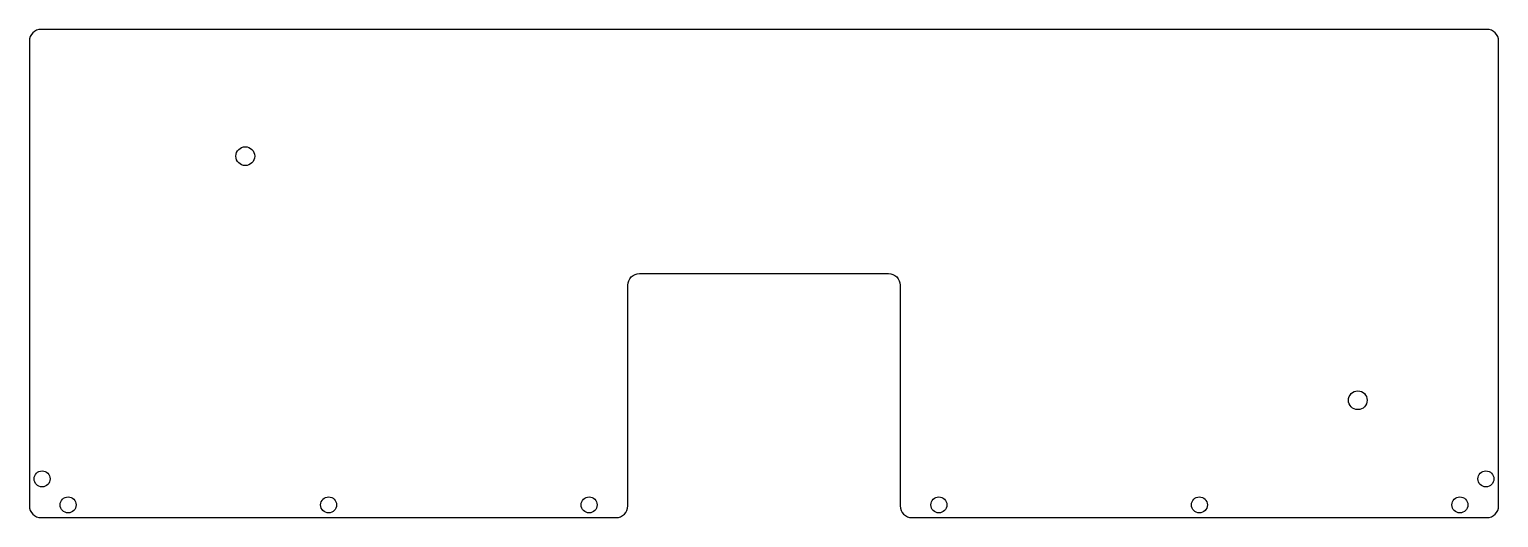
# Model space of a CAD drawing. Header units: millimetres. Extents: x -313 to 0, y -104 to 0.
import ezdxf

# ---------------------------------------------------------------- set-up
doc = ezdxf.new("R2010")
doc.units = ezdxf.units.MM
doc.layers.get('0').update_dxf_attribs({"linetype": 'CONTINUOUS'})

msp = doc.modelspace()

# ---------------------------------------------------------------- linework, layer by layer
msp.add_lwpolyline([(-310.5, 0, 0.414214), (-313, -2.5), (-313, -101.5, 0.414214), (-310.5, -104), (-188, -104, 0.414214), (-185.5, -101.5), (-185.5, -54.5, -0.414214), (-183, -52), (-130, -52, -0.414214), (-127.5, -54.5), (-127.5, -101.5, 0.414214), (-125, -104), (-2.5, -104, 0.414214), (0, -101.5), (0, -2.5, 0.414214), (-2.5, 0)], format="xyb", close=True)
for centre, radius in [((-267, -27), 2), ((-30, -79), 2), ((-310.3, -95.75), 1.7), ((-2.7, -95.75), 1.7), ((-304.75, -101.3), 1.7), ((-249.25, -101.3), 1.7), ((-193.75, -101.3), 1.7), ((-119.25, -101.3), 1.7), ((-63.75, -101.3), 1.7), ((-8.25, -101.3), 1.7)]:
    msp.add_circle(centre, radius)

doc.saveas('drawing.dxf')
